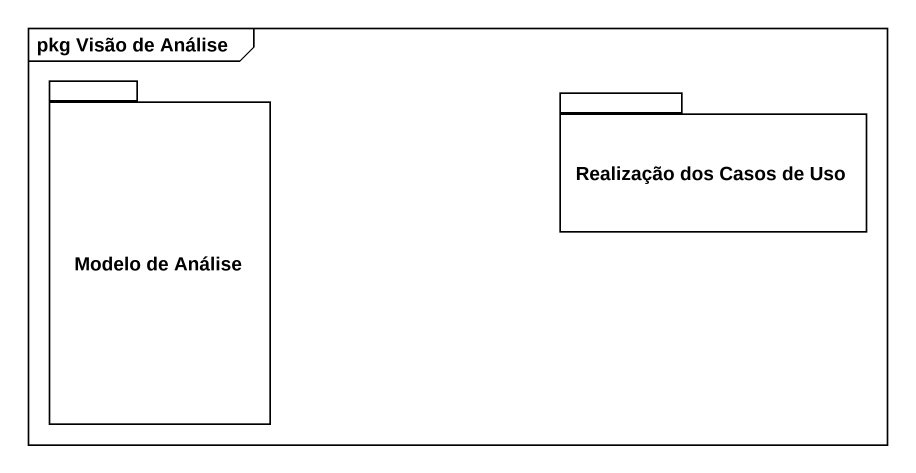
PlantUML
@startuml
mainframe pkg Visão de Análise
package "Modelo de Análise" as Modelo_de_Análise {
}
package "Realização dos Casos de Uso" as Realização_dos_Casos_de_Uso {
}
@enduml
